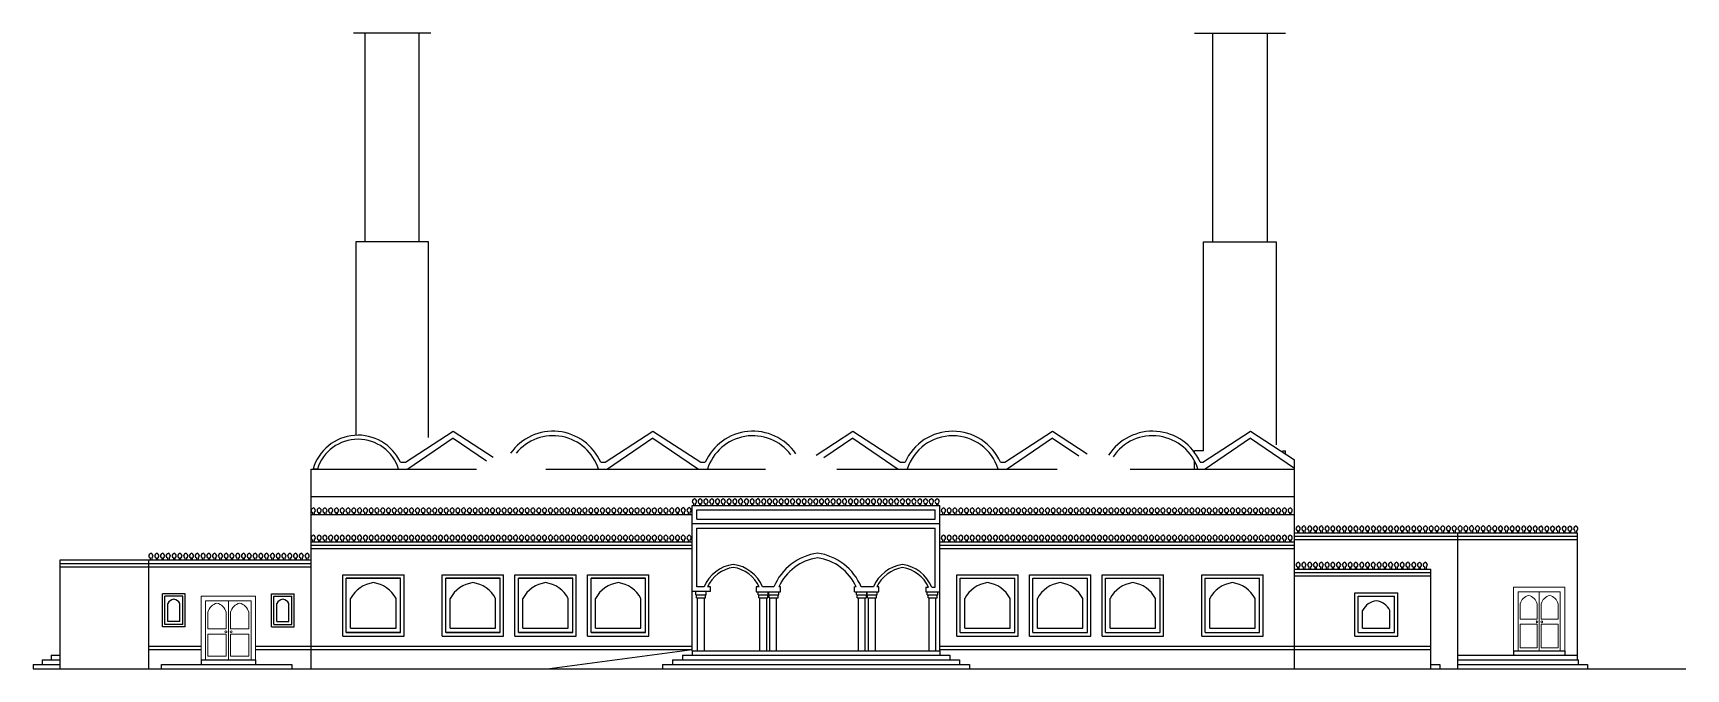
# Model space of a CAD drawing. Header units: inches. Extents: x -6210 to 141093, y -2740 to 21225.
# Drawn here: x 94423 to 96607, y -324 to 516 of the extents above; entities that cross this region are included whole.
import ezdxf

# ---------------------------------------------------------------- set-up
doc = ezdxf.new("R2010")
doc.units = ezdxf.units.IN
doc.header["$LTSCALE"] = 100
doc.header["$MEASUREMENT"] = 0
for name, color, linetype in [('beams', 30, 'Continuous'), ('column', 2, 'Continuous'), ('pattern', 24, 'Continuous'), ('steps', 9, 'Continuous'), ('walls', 1, 'Continuous')]:
    doc.layers.add(name, color=color, linetype=linetype)
doc.layers.add('DOOR', color=11, linetype='Continuous', lineweight=5)

# ---------------------------------------------------------------- blocks, each defined once
blk = doc.blocks.new('A$C7441049B')
at = {"layer": 'pattern', "color": 6, "linetype": 'ByBlock', "lineweight": 25, "ltscale": 0.07}
for p, q in [((6.1, 2.7, 0), (6.1, 0)), ((8.1, 2.7, 0), (8.1, 0)), ((13.8, 2.7, 0), (13.8, 0, 0)), ((15.8, 2.7, 0), (15.8, 0, 0)), ((21.4, 2.7, 0), (21.4, 0, 0)), ((23.4, 2.7, 0), (23.4, 0, 0)), ((29, 2.7, 0), (29, 0)), ((31, 2.7, 0), (31, 0)), ((36.7, 2.7, 0), (36.7, 0, 0)), ((38.7, 2.7, 0), (38.7, 0, 0)), ((44.3, 2.7, 0), (44.3, 0)), ((46.3, 2.7, 0), (46.3, 0)), ((52, 2.7, 0), (52, 0)), ((54, 2.7, 0), (54, 0))]:
    blk.add_line(p, q, dxfattribs=at)
for centre, start, end in [((7.1, 5.4, 0), 128.2986, 249.4118), ((7.1, 5.4, 0), 290.5882, 51.7014), ((14.8, 5.4, 0), 128.2986, 249.4118), ((14.8, 5.4, 0), 290.5882, 51.7014), ((22.4, 5.4, 0), 128.2986, 249.4118), ((22.4, 5.4, 0), 290.5882, 51.7014), ((30, 5.4, 0), 128.2986, 249.4118), ((30, 5.4, 0), 290.5882, 51.7014), ((37.7, 5.4, 0), 128.2986, 249.4118), ((37.7, 5.4, 0), 290.5882, 51.7014), ((45.3, 5.4, 0), 128.2986, 249.4118), ((45.3, 5.4, 0), 290.5882, 51.7014), ((53, 5.4, 0), 128.2986, 249.4118), ((53, 5.4, 0), 290.5882, 51.7014)]:
    blk.add_arc(centre, 2.84, start, end, dxfattribs=at)
at = {"layer": 'pattern', "color": 6, "linetype": 'ByBlock', "lineweight": 25, "ltscale": 0.07, "extrusion": (0, 0, -1)}
for centre in [(10.1, 3.4, 0), (17.7, 3.4, 0), (25.3, 3.4, 0), (33, 3.4, 0), (40.6, 3.4, 0), (48.2, 3.4, 0), (55.9, 3.4, 0)]:
    blk.add_ellipse(centre, major_axis=(5.41, 3.32), ratio=1, start_param=4.432426, end_param=4.784303, dxfattribs=at)
at = {"layer": 'pattern', "color": 6, "linetype": 'ByBlock', "lineweight": 25, "ltscale": 0.07}
for centre in [(4.2, 3.4, 0), (11.9, 3.4, 0), (19.5, 3.4, 0), (27.1, 3.4, 0), (34.8, 3.4, 0), (42.4, 3.4, 0), (50, 3.4, 0)]:
    blk.add_ellipse(centre, major_axis=(-5.41, 3.32), ratio=1, start_param=4.432426, end_param=4.784303, dxfattribs=at)

msp = doc.modelspace()

# ---------------------------------------------------------------- linework, layer by layer
at = {"layer": 'beams'}
for p, q in [((94914.97155, -50.92484), (94977.98169, -9.88925)), ((94977.98169, -18.88925), (94917.98169, -59.92484)), ((94977.98169, -9.88925), (95030.62766, -44.17513)), ((94977.98169, -18.88925), (95021.84606, -48.88925)), ((95178.97155, -50.92484), (95241.98169, -9.88925)), ((95241.98169, -18.88925), (95181.98169, -59.92484)), ((95241.98169, -9.88925), (95304.99183, -50.92484)), ((95241.98169, -18.88925), (95301.98169, -59.92484)), ((95457.68962, -41.33964), (95505.98169, -9.88925)), ((95505.98169, -18.88925), (95467.60384, -45.13688)), ((95505.98169, -9.88925), (95568.99183, -50.92484)), ((95505.98169, -18.88925), (95565.98169, -59.92484)), ((95706.97155, -50.92484), (95769.98169, -9.88925)), ((95769.98169, -18.88925), (95709.98169, -59.92484)), ((95769.98169, -9.88925), (95815.62376, -39.61382)), ((95769.98169, -18.88925), (95804.41477, -42.43895)), ((95968.35354, -50.92484), (96031.36368, -9.88925)), ((96031.36368, -18.88925), (95971.36368, -59.92484)), ((96031.36368, -9.88925), (96089.48169, -47.73882)), ((96031.36368, -18.88925), (96089.48169, -58.6377)), ((94798.58643, -59.92484), (94792.98169, -59.92484)), ((94905.98169, -59.92484), (94917.98169, -59.92484)), ((94908.24814, -50.92484), (94914.97155, -50.92484)), ((95169.98169, -59.92484), (95181.98169, -59.92484)), ((95172.99183, -50.92484), (95178.97155, -50.92484)), ((95301.98169, -59.92484), (95313.98169, -59.92484)), ((95304.99183, -50.92484), (95310.97155, -50.92484)), ((95565.98169, -59.92484), (95577.98169, -59.92484)), ((95568.99183, -50.92484), (95574.97155, -50.92484)), ((95697.98169, -59.92484), (95709.98169, -59.92484)), ((95700.99183, -50.92484), (95706.97155, -50.92484)), ((95961.98169, -59.92484), (95973.98169, -59.92484)), ((95964.99183, -50.92484), (95968.35354, -50.92484)), ((96081.37696, -59.92484), (96086.98169, -59.92484)), ((96089.48169, -59.92484), (96089.48169, -47.73882))]:
    msp.add_line(p, q, dxfattribs=at)
for centre, radius, start, end in [((94852.28406, -76.80221), 61.65725, 24.81547206, 164.11371651), ((94852.28406, -76.80221), 56.28749, 17.44813801, 162.55186199), ((95109.98169, -78.78307), 68.89382, 23.85132681, 144.61959615), ((95109.98169, -78.78307), 62.89382, 17.44813801, 140.84778083), ((95373.98169, -78.78307), 68.89382, 34.68321407, 156.14867319), ((95373.98169, -78.78307), 62.89382, 37.02527607, 162.55186199), ((95637.98169, -78.78307), 68.89382, 23.85132681, 156.14867319), ((95637.98169, -78.78307), 62.89382, 17.44813801, 162.55186199), ((95901.98169, -78.78307), 68.89382, 23.85132681, 147.38830836), ((95901.98169, -78.78307), 62.89382, 17.44813801, 146.15491843)]:
    msp.add_arc(centre, radius, start, end, dxfattribs=at)
at = {"layer": 'column'}
for p, q in [((95298.41069, -225.92484), (95298.41069, -221.92484)), ((95298.41069, -225.92484), (95312.41069, -225.92484)), ((95299.41069, -229.92484), (95299.41069, -225.92484)), ((95299.41069, -229.92484), (95311.41069, -229.92484)), ((95300.91069, -299.92484), (95300.91069, -229.92484)), ((95309.91069, -299.92484), (95309.91069, -229.92484)), ((95311.41069, -229.92484), (95311.41069, -225.92484)), ((95312.41069, -225.92484), (95312.41069, -221.92484)), ((95380.84868, -225.92484), (95380.84868, -221.92484)), ((95380.84868, -225.92484), (95394.34862, -225.92484)), ((95381.84868, -229.92484), (95381.84868, -225.92484)), ((95381.84868, -229.92484), (95393.84868, -229.92484)), ((95383.34868, -299.92484), (95383.34868, -229.92484)), ((95392.34868, -299.92484), (95392.34868, -229.92484)), ((95393.84868, -229.92484), (95393.84868, -225.92484)), ((95394.34862, -225.92484), (95394.34862, -221.92484)), ((95394.84868, -225.92484), (95394.84868, -221.92484)), ((95394.84868, -225.92484), (95408.34862, -225.92484)), ((95395.34862, -229.92484), (95395.34862, -225.92484)), ((95395.34862, -229.92484), (95407.34862, -229.92484)), ((95396.34862, -299.92484), (95396.34862, -229.92484)), ((95405.34862, -299.92484), (95405.34862, -229.92484)), ((95407.34862, -229.92484), (95407.34862, -225.92484)), ((95408.34862, -225.92484), (95408.34862, -221.92484)), ((95510.84862, -225.92484), (95510.84862, -221.92484)), ((95510.84862, -225.92484), (95524.34856, -225.92484)), ((95511.84862, -229.92484), (95511.84862, -225.92484)), ((95511.84862, -229.92484), (95523.84862, -229.92484)), ((95513.34862, -299.92484), (95513.34862, -229.92484)), ((95522.34862, -299.92484), (95522.34862, -229.92484)), ((95523.84862, -229.92484), (95523.84862, -225.92484)), ((95524.34856, -225.92484), (95524.34856, -221.92484)), ((95524.84862, -225.92484), (95524.84862, -221.92484)), ((95524.84862, -225.92484), (95538.34856, -225.92484)), ((95525.34856, -229.92484), (95525.34856, -225.92484)), ((95525.34856, -229.92484), (95537.34856, -229.92484)), ((95526.86328, -299.92484), (95526.86328, -229.92484)), ((95535.86328, -299.92484), (95535.86328, -229.92484)), ((95537.34856, -229.92484), (95537.34856, -225.92484)), ((95538.34856, -225.92484), (95538.34856, -221.92484)), ((95604.3485, -225.92484), (95604.3485, -221.92484)), ((95604.3485, -225.92484), (95618.3485, -225.92484)), ((95605.3485, -229.92484), (95605.3485, -225.92484)), ((95605.3485, -229.92484), (95617.3485, -229.92484)), ((95606.8485, -299.92484), (95606.8485, -229.92484)), ((95615.8485, -299.92484), (95615.8485, -229.92484)), ((95617.3485, -229.92484), (95617.3485, -225.92484)), ((95618.3485, -225.92484), (95618.3485, -221.92484))]:
    msp.add_line(p, q, dxfattribs=at)
at = {"layer": 'DOOR'}
for p, q in [((96378.98169, -215.92484), (96446.48169, -215.92484)), ((96378.98169, -215.92484), (96378.98169, -299.92484)), ((96446.48169, -299.92484), (96446.48169, -215.92484)), ((94644.98169, -227.92484), (94716.98169, -227.92484)), ((94644.98169, -227.92484), (94644.98169, -311.92484)), ((94650.98169, -233.92484), (94710.98169, -233.92484)), ((94650.98169, -233.92484), (94650.98169, -311.92484)), ((94680.98169, -233.92484), (94680.98169, -311.92484)), ((94710.98169, -233.92484), (94710.98169, -311.92484)), ((94716.98169, -227.92484), (94716.98169, -311.92484)), ((96384.98169, -221.92484), (96440.48169, -221.92484)), ((96384.98169, -221.92484), (96384.98169, -299.92484)), ((96387.75669, -237.79984), (96387.75669, -258.14984)), ((96409.95669, -237.79984), (96409.95669, -258.14984)), ((96412.73169, -221.92484), (96412.73169, -299.92484)), ((96415.50669, -237.79984), (96415.50669, -258.14984)), ((96437.70669, -237.79984), (96437.70669, -258.14984)), ((96440.48169, -221.92484), (96440.48169, -299.92484)), ((94653.98169, -248.92484), (94653.98169, -270.92484)), ((94677.98169, -248.92484), (94677.98169, -270.92484)), ((94683.98169, -248.92484), (94683.98169, -270.92484)), ((94707.98169, -248.92484), (94707.98169, -270.92484)), ((96387.75669, -258.14984), (96409.95669, -258.14984)), ((96415.50669, -258.14984), (96437.70669, -258.14984)), ((94653.98169, -270.92484), (94677.98169, -270.92484)), ((94653.98169, -277.92484), (94677.98169, -277.92484)), ((94653.98169, -277.92484), (94653.98169, -306.92484)), ((94677.98169, -277.92484), (94677.98169, -306.92484)), ((94683.98169, -270.92484), (94707.98169, -270.92484)), ((94683.98169, -277.92484), (94707.98169, -277.92484)), ((94683.98169, -277.92484), (94683.98169, -306.92484)), ((94707.98169, -277.92484), (94707.98169, -306.92484)), ((96387.75669, -264.62484), (96409.95669, -264.62484)), ((96387.75669, -264.62484), (96387.75669, -295.92484)), ((96409.95669, -264.62484), (96409.95669, -295.92484)), ((96415.50669, -264.62484), (96437.70669, -264.62484)), ((96415.50669, -264.62484), (96415.50669, -295.92484)), ((96437.70669, -264.62484), (96437.70669, -295.92484)), ((96387.75669, -295.92484), (96409.95669, -295.92484)), ((96415.50669, -295.92484), (96437.70669, -295.92484)), ((94653.98169, -306.92484), (94677.98169, -306.92484)), ((94683.98169, -306.92484), (94707.98169, -306.92484))]:
    msp.add_line(p, q, dxfattribs=at)
for centre, radius in [((96409.82897, -261.6995), 1.20939), ((96416.04608, -261.6995), 1.20939), ((94677.84361, -274.76231), 1.30745), ((94684.56481, -274.76231), 1.30745)]:
    msp.add_circle(centre, radius, dxfattribs=at)
for centre, radius, start, end in [((94670.16246, -253.10561), 16.71215, 104.48717608, 165.51282392), ((94661.80093, -253.10561), 16.71215, 14.48717608, 75.51282392), ((94700.16246, -253.10561), 16.71215, 104.48717608, 165.51282392), ((94691.80093, -253.10561), 16.71215, 14.48717608, 75.51282392), ((96402.7239, -241.66705), 15.45874, 104.48717608, 165.51282392), ((96394.98948, -241.66705), 15.45874, 14.48717608, 75.51282392), ((96430.4739, -241.66705), 15.45874, 104.48717608, 165.51282392), ((96422.73948, -241.66705), 15.45874, 14.48717608, 75.51282392)]:
    msp.add_arc(centre, radius, start, end, dxfattribs=at)
at = {"layer": 'pattern', "color": 6}
for p, q in [((95562.87576, -105.17923, -0.01227), (95562.87576, -107.92484)), ((95564.87576, -105.17923, -0.01227), (95564.87576, -107.92484)), ((95570.51326, -105.17923, -0.01227), (95570.51326, -107.92484)), ((95572.51326, -105.17923, -0.01227), (95572.51326, -107.92484)), ((95578.15076, -105.17922, -0.01227), (95578.15076, -107.92483, 0)), ((95580.15076, -105.17922, -0.01227), (95580.15076, -107.92483, 0)), ((95585.78826, -105.17923, -0.01227), (95585.78826, -107.92484)), ((95587.78826, -105.17923, -0.01227), (95587.78826, -107.92484)), ((95593.42576, -105.17921, -0.01227), (95593.42576, -107.92482, 0)), ((95595.42576, -105.17921, -0.01227), (95595.42576, -107.92481, 0)), ((95601.06326, -105.17923, -0.01227), (95601.06326, -107.92484)), ((95603.06326, -105.17923, -0.01227), (95603.06326, -107.92484)), ((95608.70076, -105.17923, -0.01227), (95608.70076, -107.92484)), ((95610.70076, -105.17923, -0.01227), (95610.70076, -107.92484)), ((95616.32576, -105.17923, -0.01227), (95616.32576, -107.92484)), ((95618.32576, -105.17923, -0.01227), (95618.32576, -107.92484)), ((95273.35641, -116.91721, -0.02628), (95273.35642, -119.66282, -0.01401)), ((95275.35641, -116.91721, -0.02628), (95275.35642, -119.66282, -0.01401)), ((95280.99391, -116.91721, -0.02628), (95280.99392, -119.66282, -0.01401)), ((95282.99391, -116.91721, -0.02628), (95282.99392, -119.66282, -0.01401)), ((95288.63141, -116.9172, -0.02628), (95288.63142, -119.66281, -0.01401)), ((95290.63141, -116.9172, -0.02628), (95290.63142, -119.66281, -0.01401)), ((95273.34153, -153.20775, -0.02628), (95273.34154, -155.95336, -0.01401)), ((95275.34153, -153.20775, -0.02628), (95275.34154, -155.95336, -0.01401)), ((95280.97903, -153.20775, -0.02628), (95280.97904, -155.95336, -0.01401)), ((95282.97903, -153.20775, -0.02628), (95282.97904, -155.95336, -0.01401)), ((95288.61653, -153.20774, -0.02628), (95288.61654, -155.95335, -0.01401)), ((95290.61653, -153.20774, -0.02628), (95290.61654, -155.95335, -0.01401)), ((96052.19715, -153.20443, -0.0279), (96052.19715, -155.95004, -0.01564)), ((96054.19715, -153.20443, -0.0279), (96054.19715, -155.95004, -0.01564)), ((96059.83465, -153.20443, -0.0279), (96059.83465, -155.95004, -0.01564)), ((96061.83465, -153.20443, -0.0279), (96061.83465, -155.95004, -0.01564)), ((96067.47215, -153.20442, -0.0279), (96067.47215, -155.95003, -0.01564)), ((96069.47215, -153.20442, -0.0279), (96069.47215, -155.95003, -0.01564)), ((96075.10965, -153.20443, -0.0279), (96075.10965, -155.95004, -0.01564)), ((96077.10965, -153.20443, -0.0279), (96077.10965, -155.95004, -0.01564)), ((96082.74715, -153.20441, -0.0279), (96082.74715, -155.95002, -0.01564)), ((96084.74715, -153.20441, -0.0279), (96084.74715, -155.95002, -0.01564)), ((96253.64154, -189.18869, -0.03602), (96253.64155, -191.9343, -0.02375)), ((96255.64154, -189.18869, -0.03602), (96255.64155, -191.93429, -0.02375)), ((96261.27904, -189.18869, -0.03602), (96261.27905, -191.9343, -0.02375)), ((96263.27904, -189.18869, -0.03602), (96263.27905, -191.93429, -0.02375))]:
    msp.add_line(p, q, dxfattribs=at)
at = {"layer": 'pattern', "color": 6, "linetype": 'ByBlock', "lineweight": 25, "ltscale": 0.07}
for p, q in [((96052.19715, -117.2046, -0.0279), (96052.19715, -119.95021, -0.01564)), ((96054.19715, -117.2046, -0.0279), (96054.19715, -119.95021, -0.01564)), ((96059.83465, -117.2046, -0.0279), (96059.83465, -119.95021, -0.01564)), ((96061.83465, -117.2046, -0.0279), (96061.83465, -119.95021, -0.01564)), ((96067.47215, -117.20459, -0.0279), (96067.47215, -119.9502, -0.01564)), ((96069.47215, -117.20459, -0.0279), (96069.47215, -119.9502, -0.01564)), ((96075.10965, -117.2046, -0.0279), (96075.10965, -119.95021, -0.01564)), ((96077.10965, -117.2046, -0.0279), (96077.10965, -119.95021, -0.01564)), ((96082.74715, -117.20458, -0.0279), (96082.74715, -119.95019, -0.01564)), ((96084.74715, -117.20458, -0.0279), (96084.74715, -119.95019, -0.01564))]:
    msp.add_line(p, q, dxfattribs=at)
at = {"layer": 'pattern', "color": 6}
for centre, start, end in [((95563.87576, -102.5171, -0.01308), 128.29858881, 249.41181849), ((95563.87576, -102.5171, -0.01308), 290.58816078, 51.70141378), ((95571.51326, -102.5171, -0.01146), 128.29858572, 249.41182831), ((95571.51326, -102.5171, -0.01146), 290.58816602, 51.70141428), ((95579.15076, -102.51709, -0.01146), 128.29858572, 249.41182831), ((95579.15076, -102.51709, -0.01146), 290.58816602, 51.70141428), ((95586.78826, -102.5171, -0.01146), 128.29858572, 249.41182831), ((95586.78826, -102.5171, -0.01146), 290.58816602, 51.70141428), ((95594.42576, -102.51708, -0.01146), 128.29858572, 249.41182831), ((95594.42576, -102.51708, -0.01146), 290.58816602, 51.70141428), ((95602.06326, -102.5171, -0.01146), 128.29858572, 249.41182831), ((95602.06326, -102.5171, -0.01146), 290.58816602, 51.70141428), ((95609.70076, -102.5171, -0.01146), 128.29858572, 249.41182831), ((95609.70076, -102.5171, -0.01146), 290.58816602, 51.70141428), ((95617.32576, -102.5171, -0.01146), 128.29858572, 249.41182831), ((95617.32576, -102.5171, -0.01146), 290.58816602, 51.70141428), ((95274.35642, -114.25509, -0.02709), 128.29858881, 249.41181849), ((95274.35641, -114.25509, -0.02709), 290.58816078, 51.70141378), ((95281.99391, -114.25509, -0.02547), 128.29858572, 249.41182831), ((95281.99391, -114.25509, -0.02547), 290.58816602, 51.70141428), ((95289.63141, -114.25507, -0.02547), 128.29858572, 249.41182831), ((95289.63141, -114.25507, -0.02547), 290.58816602, 51.70141428), ((95274.34153, -150.54562, -0.02709), 128.29858881, 249.41181849), ((95274.34153, -150.54562, -0.02709), 290.58816078, 51.70141378), ((95281.97903, -150.54562, -0.02547), 128.29858572, 249.41182831), ((95281.97903, -150.54562, -0.02547), 290.58816602, 51.70141428), ((95289.61653, -150.54561, -0.02547), 128.29858572, 249.41182831), ((95289.61653, -150.54561, -0.02547), 290.58816602, 51.70141428), ((96053.19715, -150.5423, -0.0279), 128.29858881, 249.41181849), ((96053.19715, -150.5423, -0.0279), 290.58816078, 51.70141378), ((96060.83465, -150.5423, -0.02628), 128.29858572, 249.41182831), ((96060.83465, -150.5423, -0.02628), 290.58816602, 51.70141428), ((96068.47215, -150.54229, -0.02628), 128.29858572, 249.41182831), ((96068.47215, -150.54229, -0.02628), 290.58816602, 51.70141428), ((96076.10965, -150.5423, -0.02628), 128.29858572, 249.41182831), ((96076.10965, -150.5423, -0.02628), 290.58816602, 51.70141428), ((96083.74715, -150.54228, -0.02628), 128.29858572, 249.41182831), ((96083.74715, -150.54228, -0.02628), 290.58816602, 51.70141428), ((96254.64155, -186.52656, -0.03683), 128.29858881, 249.41181849), ((96254.64154, -186.52656, -0.03683), 290.58816078, 51.70141378), ((96262.27905, -186.52656, -0.03521), 128.29858572, 249.41182831), ((96262.27905, -186.52656, -0.03521), 290.58816602, 51.70141428)]:
    msp.add_arc(centre, 2.84375, start, end, dxfattribs=at)
at = {"layer": 'pattern', "color": 6, "linetype": 'ByBlock', "lineweight": 25, "ltscale": 0.07}
for centre, start, end in [((96053.19715, -114.54247, -0.02872), 128.29858881, 249.41181849), ((96053.19715, -114.54247, -0.02872), 290.58816078, 51.70141378), ((96060.83465, -114.54247, -0.02709), 128.29858572, 249.41182831), ((96060.83465, -114.54247, -0.02709), 290.58816602, 51.70141428), ((96068.47215, -114.54246, -0.02709), 128.29858572, 249.41182831), ((96068.47215, -114.54246, -0.02709), 290.58816602, 51.70141428), ((96076.10965, -114.54247, -0.02709), 128.29858572, 249.41182831), ((96076.10965, -114.54247, -0.02709), 290.58816602, 51.70141428), ((96083.74715, -114.54245, -0.02709), 128.29858572, 249.41182831), ((96083.74715, -114.54245, -0.02709), 290.58816602, 51.70141428)]:
    msp.add_arc(centre, 2.84375, start, end, dxfattribs=at)
at = {"layer": 'pattern', "color": 6, "extrusion": (0, 0, -1)}
for centre in [(95566.79962, -104.56912, -0.01146), (95574.43712, -104.56912, -0.01146), (95582.07462, -104.56911, -0.01146), (95589.71212, -104.56912, -0.01146), (95597.34962, -104.5691, -0.01146), (95604.98712, -104.56912, -0.01146), (95612.62462, -104.56912, -0.01146), (95620.24962, -104.56912, -0.01146), (95277.28027, -116.3071, -0.02547), (95284.91777, -116.3071, -0.02547), (95292.55527, -116.30709, -0.02547), (95277.26539, -152.59764, -0.02547), (95284.90289, -152.59764, -0.02547), (95292.54039, -152.59763, -0.02547), (96056.12101, -152.59432, -0.02628), (96063.75851, -152.59432, -0.02628), (96071.39601, -152.59431, -0.02628), (96079.03351, -152.59432, -0.02628), (96086.67101, -152.59429, -0.02628), (96257.5654, -188.57858, -0.03521), (96265.2029, -188.57858, -0.03521)]:
    msp.add_ellipse(centre, major_axis=(5.41224, 3.32132), ratio=1, start_param=4.4324262049, end_param=4.7843033432, dxfattribs=at)
at = {"layer": 'pattern', "color": 6}
for centre in [(95560.9519, -104.56912, -0.01146), (95568.5894, -104.56912, -0.01146), (95576.2269, -104.56911, -0.01146), (95583.8644, -104.56912, -0.01146), (95591.5019, -104.5691, -0.01146), (95599.1394, -104.56912, -0.01146), (95606.7769, -104.56912, -0.01146), (95614.4019, -104.56912, -0.01146), (95271.43256, -116.3071, -0.02547), (95279.07006, -116.3071, -0.02547), (95286.70756, -116.30709, -0.02547), (95271.41768, -152.59764, -0.02547), (95279.05518, -152.59764, -0.02547), (95286.69268, -152.59763, -0.02547), (96050.27329, -152.59432, -0.02628), (96057.91079, -152.59432, -0.02628), (96065.54829, -152.59431, -0.02628), (96073.18579, -152.59432, -0.02628), (96080.82329, -152.59429, -0.02628), (96251.71769, -188.57858, -0.03521), (96259.35519, -188.57858, -0.03521)]:
    msp.add_ellipse(centre, major_axis=(-5.41224, 3.32132), ratio=1, start_param=4.4324262049, end_param=4.7843033432, dxfattribs=at)
at = {"layer": 'pattern', "color": 6, "linetype": 'ByBlock', "lineweight": 25, "ltscale": 0.07, "extrusion": (0, 0, -1)}
for centre in [(96056.12101, -116.59449, -0.02709), (96063.75851, -116.59449, -0.02709), (96071.39601, -116.59448, -0.02709), (96079.03351, -116.59449, -0.02709), (96086.67101, -116.59447, -0.02709)]:
    msp.add_ellipse(centre, major_axis=(5.41224, 3.32132), ratio=1, start_param=4.4324262049, end_param=4.7843033432, dxfattribs=at)
at = {"layer": 'pattern', "color": 6, "linetype": 'ByBlock', "lineweight": 25, "ltscale": 0.07}
for centre in [(96050.27329, -116.59449, -0.02709), (96057.91079, -116.59449, -0.02709), (96065.54829, -116.59448, -0.02709), (96073.18579, -116.59449, -0.02709), (96080.82329, -116.59447, -0.02709)]:
    msp.add_ellipse(centre, major_axis=(-5.41224, 3.32132), ratio=1, start_param=4.4324262049, end_param=4.7843033432, dxfattribs=at)
at = {"layer": 'steps'}
for p, q in [((95102.02987, -323.92484), (95293.84981, -298.42484)), ((95293.84981, -299.92484), (95620.84981, -299.92484)), ((95293.84981, -299.92484), (95293.84981, -305.92484)), ((95620.84981, -299.92484), (95620.84981, -305.92484)), ((96378.98169, -299.92484), (96446.48169, -299.92484)), ((96378.98169, -299.92484), (96378.98169, -305.92484)), ((96446.48169, -299.92484), (96446.48169, -305.92484)), ((94422.98169, -317.92484), (94458.98169, -317.92484)), ((94422.98169, -317.92484), (94422.98169, -323.92484)), ((94434.98169, -311.92484), (94458.98169, -311.92484)), ((94434.98169, -311.92484), (94434.98169, -317.92484)), ((94446.98169, -305.92484), (94458.98169, -305.92484)), ((94446.98169, -305.92484), (94446.98169, -311.92484)), ((94592.48169, -317.92484), (94764.98169, -317.92484)), ((94592.48169, -323.92484), (94592.48169, -317.92484)), ((94644.98169, -311.92484), (94716.98169, -311.92484)), ((94644.98169, -311.92484), (94644.98169, -317.92484)), ((94716.98169, -311.92484), (94716.98169, -317.92484)), ((94764.98169, -317.92484), (94764.98169, -323.92484)), ((95254.60981, -317.92484), (95660.08981, -317.92484)), ((95254.60981, -317.92484), (95254.60981, -323.92484)), ((95267.68981, -311.92484), (95647.00981, -311.92484)), ((95267.68981, -311.92484), (95267.68981, -317.92484)), ((95280.76981, -305.92484), (95633.92981, -305.92484)), ((95280.76981, -305.92484), (95280.76981, -311.92484)), ((95633.92981, -305.92484), (95633.92981, -311.92484)), ((95647.00981, -311.92484), (95647.00981, -317.92484)), ((95660.08981, -317.92484), (95660.08981, -323.92484)), ((96269.48169, -317.92484), (96281.48169, -317.92484)), ((96281.48169, -317.92484), (96281.48169, -323.92484)), ((96305.48169, -305.92484), (96462.98169, -305.92484)), ((96305.48169, -311.92484), (96464.48169, -311.92484)), ((96305.48169, -317.92484), (96476.48169, -317.92484)), ((96462.98169, -305.92484), (96462.98169, -311.92484)), ((96464.48169, -317.92484), (96464.48169, -311.92484)), ((96476.48169, -317.92484), (96476.48169, -323.92484))]:
    msp.add_line(p, q, dxfattribs=at)
at = {"layer": 'walls'}
for p, q in [((94948.29474, 516.07516), (94846.1411, 516.07516)), ((94861.21792, 516.07516), (94861.21792, 240.07516)), ((94933.21792, 240.07516), (94933.21792, 516.07516)), ((95957.48169, 516.07516), (96077.48169, 516.07516)), ((95981.48169, 240.07516), (95981.48169, 516.07516)), ((96053.48169, 516.07516), (96053.48169, 240.07516)), ((94945.21792, 240.07516), (94849.21792, 240.07516)), ((94849.21792, 240.07516), (94849.21792, -15.22125)), ((94945.21792, -18.17867), (94945.21792, 240.07516)), ((95969.48169, 240.07516), (96065.48169, 240.07516)), ((95969.48169, -35.92484), (95969.48169, 240.07516)), ((96065.48169, 240.07516), (96065.48169, -28.0929)), ((95969.48169, -35.92484), (95957.48169, -35.92484)), ((95957.48169, -37.96508), (95957.48169, -35.92484)), ((96073.83836, -35.92484), (96077.48169, -35.92484)), ((96077.48169, -40.45196), (96077.48169, -35.92484)), ((94790.48169, -323.92484), (94790.48169, -59.92484)), ((94790.48169, -59.92484), (95004.04076, -59.92484)), ((94957.21792, -59.92484), (95008.9244, -59.92484)), ((95100.53898, -59.92484), (95291.34981, -59.92484)), ((95291.34981, -59.92484), (95390.6054, -59.92484)), ((95484.71999, -59.92484), (95775.81518, -59.92484)), ((95489.42263, -59.92484), (95770.90329, -59.92484)), ((95872.42977, -59.92484), (95957.48169, -59.92484)), ((95877.34167, -59.92484), (96089.48169, -59.92484)), ((95957.48169, -59.92484), (95957.48169, -49.1962)), ((96089.48169, -323.92484), (96089.48169, -59.92484)), ((96089.48169, -323.92484), (96089.48169, -59.92484)), ((94790.48169, -95.92484), (96089.48169, -95.92484)), ((95293.84981, -107.92484), (95620.84981, -107.92484)), ((95293.84981, -155.92484), (95293.84981, -107.92484)), ((95620.84981, -131.92484), (95620.84981, -107.92484)), ((94790.48169, -119.92484), (95293.84981, -119.92484)), ((95299.84981, -113.92484), (95614.84981, -113.92484)), ((95299.84981, -125.92484), (95299.84981, -113.92484)), ((95299.84981, -125.92484), (95614.84981, -125.92484)), ((95614.84981, -125.92484), (95614.84981, -113.92484)), ((95620.84981, -119.92484), (96089.48169, -119.92484)), ((95293.84981, -299.92484), (95293.84981, -131.92484)), ((95293.84981, -131.92484), (95620.84981, -131.92484)), ((95299.84981, -215.62898), (95299.84981, -137.92484)), ((95299.84981, -137.92484), (95614.84981, -137.92484)), ((95299.84981, -155.92484), (95299.84981, -137.92484)), ((95614.84981, -215.92484), (95614.84981, -137.92484)), ((95620.84981, -299.92484), (95620.84981, -131.92484)), ((96089.48169, -143.92484), (96462.98169, -143.92484)), ((96089.48169, -148.42484), (96462.98169, -148.42484)), ((96305.48169, -323.92484), (96305.48169, -143.92484)), ((96462.98169, -143.92484), (96462.98169, -305.92484)), ((94790.48169, -155.92484), (95293.84981, -155.92484)), ((94790.48169, -160.42484), (95293.84981, -160.42484)), ((94790.48169, -164.92484), (95293.84981, -164.92484)), ((95620.84981, -155.92484), (96089.48169, -155.92484)), ((95620.84981, -160.42484), (96089.48169, -160.42484)), ((95620.84981, -164.92484), (96089.48169, -164.92484)), ((96089.48169, -152.92484), (96462.98169, -152.92484)), ((94458.98169, -179.92484), (94790.48169, -179.92484)), ((94458.98169, -323.92484), (94458.98169, -179.92484)), ((94458.98169, -184.42484), (94790.48169, -184.42484)), ((94458.98169, -188.92484), (94790.48169, -188.92484)), ((94575.98169, -323.92484), (94575.98169, -179.92484)), ((96089.48169, -191.92484), (96269.48169, -191.92484)), ((96089.48169, -196.42484), (96269.48169, -196.42484)), ((96269.48169, -323.92484), (96269.48169, -191.92484)), ((94832.04764, -199.42484), (94913.04764, -199.42484)), ((94832.04764, -280.42484), (94832.04764, -199.42484)), ((94836.54764, -203.92484), (94908.54764, -203.92484)), ((94908.54764, -203.92484), (94836.54764, -203.92484)), ((94836.54764, -275.92484), (94836.54764, -203.92484)), ((94908.54764, -275.92484), (94908.54764, -203.92484)), ((94913.04764, -280.42484), (94913.04764, -199.42484)), ((94963.61358, -199.42484), (95044.61358, -199.42484)), ((94963.61358, -280.42484), (94963.61358, -199.42484)), ((94968.11358, -203.92484), (95040.11358, -203.92484)), ((95040.11358, -203.92484), (94968.11358, -203.92484)), ((94968.11358, -275.92484), (94968.11358, -203.92484)), ((95040.11358, -275.92484), (95040.11358, -203.92484)), ((95044.61358, -280.42484), (95044.61358, -199.42484)), ((95059.61358, -199.42484), (95140.61358, -199.42484)), ((95059.61358, -280.42484), (95059.61358, -199.42484)), ((95064.11358, -203.92484), (95136.11358, -203.92484)), ((95136.11358, -203.92484), (95064.11358, -203.92484)), ((95064.11358, -275.92484), (95064.11358, -203.92484)), ((95136.11358, -275.92484), (95136.11358, -203.92484)), ((95140.61358, -280.42484), (95140.61358, -199.42484)), ((95155.61358, -199.42484), (95236.61358, -199.42484)), ((95155.61358, -280.42484), (95155.61358, -199.42484)), ((95160.11358, -203.92484), (95232.11358, -203.92484)), ((95232.11358, -203.92484), (95160.11358, -203.92484)), ((95160.11358, -275.92484), (95160.11358, -203.92484)), ((95232.11358, -275.92484), (95232.11358, -203.92484)), ((95236.61358, -280.42484), (95236.61358, -199.42484)), ((95309.49146, -215.62898), (95299.84981, -215.62898)), ((95317.88289, -215.62898), (95313.86292, -215.62898)), ((95317.88289, -221.62898), (95317.88289, -215.62898)), ((95382.3161, -215.62898), (95378.36016, -215.62898)), ((95378.36016, -215.62898), (95378.36016, -221.92484)), ((95401.6676, -215.62898), (95386.74638, -215.62898)), ((95410.36016, -215.62898), (95408.20162, -215.62898)), ((95410.36016, -221.92484), (95410.36016, -215.62898)), ((95510.51843, -215.62898), (95508.3601, -215.62898)), ((95508.3601, -221.92484), (95508.3601, -215.62898)), ((95533.20944, -215.62898), (95517.05245, -215.62898)), ((95540.34856, -215.62898), (95537.59407, -215.62898)), ((95540.34856, -221.92484), (95540.34856, -215.62898)), ((95602.3485, -215.92484), (95602.3485, -221.92484)), ((95602.3485, -215.92484), (95605.91169, -215.92484)), ((95610.28315, -215.92484), (95614.84981, -215.92484)), ((95643.34981, -199.42484), (95724.34981, -199.42484)), ((95643.34981, -280.42484), (95643.34981, -199.42484)), ((95647.84981, -203.92484), (95719.84981, -203.92484)), ((95647.84981, -275.92484), (95647.84981, -203.92484)), ((95719.84981, -275.92484), (95719.84981, -203.92484)), ((95724.34981, -280.42484), (95724.34981, -199.42484)), ((95739.34981, -199.42484), (95820.34981, -199.42484)), ((95739.34981, -280.42484), (95739.34981, -199.42484)), ((95743.84981, -203.92484), (95815.84981, -203.92484)), ((95743.84981, -275.92484), (95743.84981, -203.92484)), ((95815.84981, -275.92484), (95815.84981, -203.92484)), ((95820.34981, -280.42484), (95820.34981, -199.42484)), ((95835.34981, -199.42484), (95916.34981, -199.42484)), ((95835.34981, -280.42484), (95835.34981, -199.42484)), ((95839.84981, -203.92484), (95911.84981, -203.92484)), ((95839.84981, -275.92484), (95839.84981, -203.92484)), ((95911.84981, -275.92484), (95911.84981, -203.92484)), ((95916.34981, -280.42484), (95916.34981, -199.42484)), ((95966.91575, -199.42484), (96047.91575, -199.42484)), ((95966.91575, -280.42484), (95966.91575, -199.42484)), ((95971.41575, -203.92484), (96043.41575, -203.92484)), ((95971.41575, -275.92484), (95971.41575, -203.92484)), ((96043.41575, -275.92484), (96043.41575, -203.92484)), ((96047.91575, -280.42484), (96047.91575, -199.42484)), ((96089.48169, -200.92484), (96269.48169, -200.92484)), ((94593.98169, -268.32991), (94593.98169, -224.92484)), ((94623.98169, -224.92484), (94593.98169, -224.92484)), ((94596.98169, -265.32991), (94596.98169, -227.92484)), ((94620.98169, -227.92484), (94596.98169, -227.92484)), ((94600.98169, -261.32991), (94600.98169, -237.52484)), ((94616.98169, -261.32991), (94616.98169, -237.52484)), ((94620.98169, -265.32991), (94620.98169, -227.92484)), ((94623.98169, -268.32991), (94623.98169, -224.92484)), ((94737.98169, -268.32991), (94737.98169, -224.92484)), ((94737.98169, -224.92484), (94767.98169, -224.92484)), ((94740.98169, -265.32991), (94740.98169, -227.92484)), ((94740.98169, -227.92484), (94764.98169, -227.92484)), ((94744.98169, -261.32991), (94744.98169, -237.52484)), ((94760.98169, -261.32991), (94760.98169, -237.52484)), ((94764.98169, -265.32991), (94764.98169, -227.92484)), ((94767.98169, -268.32991), (94767.98169, -224.92484)), ((94842.54764, -269.92484), (94842.54764, -230.92484)), ((94902.54764, -269.92484), (94902.54764, -230.92484)), ((94974.11358, -269.92484), (94974.11358, -230.92484)), ((95034.11358, -269.92484), (95034.11358, -230.92484)), ((95070.11358, -269.92484), (95070.11358, -230.92484)), ((95130.11358, -269.92484), (95130.11358, -230.92484)), ((95166.11358, -269.92484), (95166.11358, -230.92484)), ((95226.11358, -269.92484), (95226.11358, -230.92484)), ((95317.88289, -221.62898), (95293.84981, -221.62898)), ((95378.36016, -221.92484), (95410.36016, -221.92484)), ((95508.3601, -221.92484), (95540.34856, -221.92484)), ((95602.3485, -221.92484), (95620.84981, -221.92484)), ((95653.84981, -269.92484), (95653.84981, -230.92484)), ((95713.84981, -269.92484), (95713.84981, -230.92484)), ((95749.84981, -269.92484), (95749.84981, -230.92484)), ((95809.84981, -269.92484), (95809.84981, -230.92484)), ((95845.84981, -269.92484), (95845.84981, -230.92484)), ((95905.84981, -269.92484), (95905.84981, -230.92484)), ((95977.41575, -269.92484), (95977.41575, -230.92484)), ((96037.41575, -269.92484), (96037.41575, -230.92484)), ((96168.98169, -223.42484), (96225.98169, -223.42484)), ((96168.98169, -280.42484), (96168.98169, -223.42484)), ((96173.48169, -227.92484), (96221.48169, -227.92484)), ((96173.48169, -275.92484), (96173.48169, -227.92484)), ((96221.48169, -275.92484), (96221.48169, -227.92484)), ((96225.98169, -280.42484), (96225.98169, -223.42484)), ((94616.98169, -261.32991), (94600.98169, -261.32991)), ((94744.98169, -261.32991), (94760.98169, -261.32991)), ((96179.48169, -269.92484), (96179.48169, -246.52484)), ((96215.48169, -269.92484), (96215.48169, -246.52484)), ((94623.98169, -268.32991), (94593.98169, -268.32991)), ((94620.98169, -265.32991), (94596.98169, -265.32991)), ((94737.98169, -268.32991), (94767.98169, -268.32991)), ((94740.98169, -265.32991), (94764.98169, -265.32991)), ((94832.04764, -280.42484), (94913.04764, -280.42484)), ((94836.54764, -275.92484), (94908.54764, -275.92484)), ((94908.54764, -275.92484), (94836.54764, -275.92484)), ((94842.54764, -269.92484), (94902.54764, -269.92484)), ((94963.61358, -280.42484), (95044.61358, -280.42484)), ((94968.11358, -275.92484), (95040.11358, -275.92484)), ((95040.11358, -275.92484), (94968.11358, -275.92484)), ((94974.11358, -269.92484), (95034.11358, -269.92484)), ((95059.61358, -280.42484), (95140.61358, -280.42484)), ((95064.11358, -275.92484), (95136.11358, -275.92484)), ((95136.11358, -275.92484), (95064.11358, -275.92484)), ((95070.11358, -269.92484), (95130.11358, -269.92484)), ((95155.61358, -280.42484), (95236.61358, -280.42484)), ((95160.11358, -275.92484), (95232.11358, -275.92484)), ((95232.11358, -275.92484), (95160.11358, -275.92484)), ((95166.11358, -269.92484), (95226.11358, -269.92484)), ((95643.34981, -280.42484), (95724.34981, -280.42484)), ((95647.84981, -275.92484), (95719.84981, -275.92484)), ((95653.84981, -269.92484), (95713.84981, -269.92484)), ((95739.34981, -280.42484), (95820.34981, -280.42484)), ((95743.84981, -275.92484), (95815.84981, -275.92484)), ((95749.84981, -269.92484), (95809.84981, -269.92484)), ((95835.34981, -280.42484), (95916.34981, -280.42484)), ((95839.84981, -275.92484), (95911.84981, -275.92484)), ((95845.84981, -269.92484), (95905.84981, -269.92484)), ((95966.91575, -280.42484), (96047.91575, -280.42484)), ((95971.41575, -275.92484), (96043.41575, -275.92484)), ((95977.41575, -269.92484), (96037.41575, -269.92484)), ((96168.98169, -280.42484), (96225.98169, -280.42484)), ((96173.48169, -275.92484), (96221.48169, -275.92484)), ((96179.48169, -269.92484), (96215.48169, -269.92484)), ((94575.98169, -293.92484), (94644.98169, -293.92484)), ((94575.98169, -298.42484), (94644.98169, -298.42484)), ((94716.98169, -293.92484), (95293.84981, -293.92484)), ((94716.98169, -298.42484), (95293.84981, -298.42484)), ((95620.84981, -293.92484), (96269.48169, -293.92484)), ((95620.84981, -298.42484), (96269.48169, -298.42484)), ((94422.98169, -323.92484), (96606.62012, -323.92484))]:
    msp.add_line(p, q, dxfattribs=at)
for centre, radius, start, end in [((95469.13038, -243.27943), 72.90936, 97.70119892, 157.71312008), ((95449.58967, -243.27943), 72.90936, 22.28687992, 82.29880108), ((95354.62619, -234.12801), 48.77867, 97.70119892, 157.71312008), ((95354.62619, -234.12801), 44.76448, 98.39656961, 155.59068565), ((95341.55283, -234.12801), 48.77867, 22.28687992, 82.29880108), ((95341.55283, -234.12801), 44.76448, 24.40931435, 81.60343039), ((95469.13038, -243.27943), 66.90936, 98.39656961, 155.59068565), ((95449.58967, -243.27943), 66.90936, 24.40931435, 81.60343039), ((95578.22177, -234.42387), 48.77867, 97.70119892, 157.33703506), ((95578.22177, -234.42387), 44.76448, 98.39656961, 155.17414151), ((95565.14841, -234.42387), 48.77867, 22.28687992, 82.29880108), ((95565.14841, -234.42387), 44.76448, 24.40931435, 81.60343039), ((94877.73336, -249.26159), 39.67709, 97.50993976, 152.47410064), ((94867.36191, -249.26159), 39.67709, 27.52589936, 82.49006024), ((95009.2993, -249.26159), 39.67709, 97.50993976, 152.47410064), ((94998.92786, -249.26159), 39.67709, 27.52589936, 82.49006024), ((95105.2993, -249.26159), 39.67709, 97.50993976, 152.47410064), ((95094.92786, -249.26159), 39.67709, 27.52589936, 82.49006024), ((95201.2993, -249.26159), 39.67709, 97.50993976, 152.47410064), ((95190.92786, -249.26159), 39.67709, 27.52589936, 82.49006024), ((95689.03553, -249.26159), 39.67709, 97.50993976, 152.47410064), ((95678.66408, -249.26159), 39.67709, 27.52589936, 82.49006024), ((95785.03553, -249.26159), 39.67709, 97.50993976, 152.47410064), ((95774.66408, -249.26159), 39.67709, 27.52589936, 82.49006024), ((95881.03553, -249.26159), 39.67709, 97.50993976, 152.47410064), ((95870.66408, -249.26159), 39.67709, 27.52589936, 82.49006024), ((96012.60147, -249.26159), 39.67709, 97.50993976, 152.47410064), ((96002.23003, -249.26159), 39.67709, 27.52589936, 82.49006024), ((94610.36455, -242.41464), 10.58056, 97.50993976, 152.47410064), ((94607.59883, -242.41464), 10.58056, 27.52589936, 82.49006024), ((94754.36455, -242.41464), 10.58056, 97.50993976, 152.47410064), ((94751.59883, -242.41464), 10.58056, 27.52589936, 82.49006024), ((96200.59313, -257.52689), 23.80625, 97.50993976, 152.47410064), ((96194.37026, -257.52689), 23.80625, 27.52589936, 82.49006024)]:
    msp.add_arc(centre, radius, start, end, dxfattribs=at)

# ---------------------------------------------------------------- block references
at = {"layer": 'pattern'}
for p in [(95289.52217, -107.92485, -0.02862), (95342.97216, -107.928, -0.027), (95396.42216, -107.93115, -0.02537), (95449.87216, -107.93429, -0.02375), (95503.32216, -107.93744, -0.02213), (94786.15405, -119.92485, -0.02862), (94839.60405, -119.928, -0.027), (94893.05405, -119.93115, -0.02537), (94946.50405, -119.93429, -0.02375), (94999.95405, -119.93744, -0.02213), (95053.40404, -119.94059, -0.02051), (95106.85404, -119.94374, -0.01888), (95160.30404, -119.94689, -0.01726), (95213.75404, -119.95004, -0.01564), (95618.45967, -119.92485, -0.02862), (95671.90966, -119.928, -0.027), (95725.35966, -119.93115, -0.02537), (95778.80966, -119.93429, -0.02375), (95832.25966, -119.93744, -0.02213), (95885.70966, -119.94059, -0.02051), (95939.15966, -119.94391, -0.01888), (95992.60965, -119.94706, -0.01726), (94786.15405, -155.92485, -0.02862), (94839.60405, -155.928, -0.027), (94893.05405, -155.93115, -0.02537), (94946.50405, -155.93429, -0.02375), (94999.95405, -155.93744, -0.02213), (95053.40404, -155.94059, -0.02051), (95106.85404, -155.94374, -0.01888), (95160.30404, -155.94689, -0.01726), (95213.75404, -155.95004, -0.01564), (95618.45967, -155.92485, -0.02862), (95671.90966, -155.928, -0.027), (95725.35966, -155.93115, -0.02537), (95778.80966, -155.93429, -0.02375), (95832.25966, -155.93744, -0.02213), (95885.70966, -155.94059, -0.02051), (95939.15966, -155.94374, -0.01888), (95992.60965, -155.94689, -0.01726), (96087.15405, -143.92485, -0.02862), (96140.63266, -143.86051, -0.0687), (96194.11126, -143.79616, -0.10877), (96247.58987, -143.73182, -0.14885), (96301.06848, -143.6709, -0.18892), (96354.54708, -143.92484), (96407.99179, -143.98681, -0.26908), (94571.65405, -179.92484), (94625.10405, -179.92799, 0.00162), (94678.55405, -179.93113, 0.00325), (94732.00405, -179.93428, 0.00487), (96087.15405, -191.92485, -0.02862), (96140.60405, -191.928, -0.027), (96194.05405, -191.93115, -0.02537)]:
    msp.add_blockref('A$C7441049B', p, dxfattribs=at)

doc.saveas('drawing.dxf')
